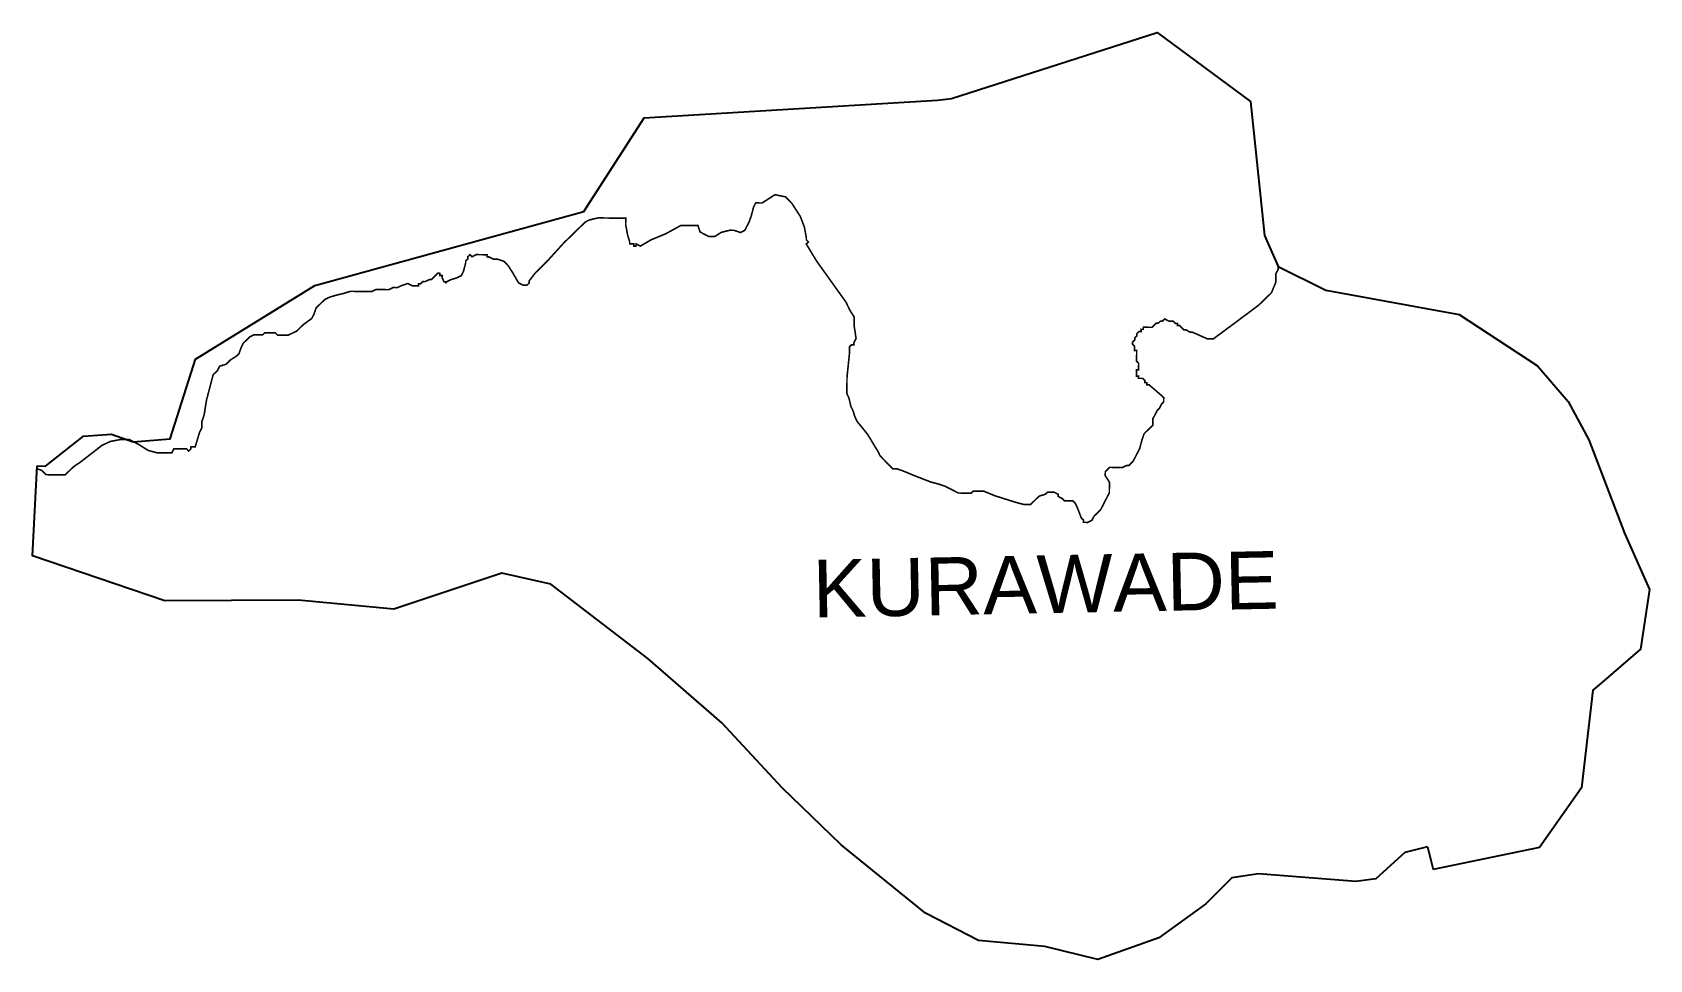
# Model space of a CAD drawing. Header units: metres. Extents: x 288816 to 291862, y 1992733 to 1994478.
import ezdxf

# ---------------------------------------------------------------- set-up
doc = ezdxf.new("R2010")
doc.units = ezdxf.units.M
for name, color, linetype in [('HAZARDS LINE', 1, 'Continuous'), ('village', 3, 'Continuous'), ('VILLAGE NAME', 250, 'Continuous')]:
    doc.layers.add(name, color=color, linetype=linetype)
doc.styles.get("Standard").update_dxf_attribs({"font": 'simplex.shx'})

msp = doc.modelspace()

# ---------------------------------------------------------------- linework, layer by layer
at = {"layer": 'HAZARDS LINE', "lineweight": 18}
msp.add_lwpolyline([(288824.5, 1993657.1, 3.01, 3.01, 0), (288833.5, 1993654, 3.01, 3.01, 0), (288841.4, 1993645.9, 3.01, 3.01, 0), (288877.5, 1993645.4, 3.01, 3.01, 0), (288893.7, 1993661.2, 3.01, 3.01, 0), (288905.8, 1993669.1, 3.01, 3.01, 0), (288946.3, 1993700.6, 3.01, 3.01, 0), (288962.4, 1993708.4, 3.01, 3.01, 0), (288982.5, 1993712.2, 3.01, 3.01, 0), (288998.5, 1993711.9, 3.01, 3.01, 0), (289014.5, 1993703.7, 3.01, 3.01, 0), (289034.3, 1993691.4, 3.01, 3.01, 0), (289050.3, 1993687.2, 3.01, 3.01, 0), (289078.4, 1993686.9, 3.01, 3.01, 0), (289082.5, 1993694.8, 3.01, 3.01, 0), (289106.5, 1993694.5, 3.01, 3.01, 0), (289110.5, 1993690.4, 3.01, 3.01, 0), (289114.5, 1993694.4, 3.01, 3.01, 0), (289114.6, 1993698.4, 3.01, 3.01, 0), (289122.6, 1993698.3, 3.01, 3.01, 0), (289131, 1993726.2, 3.01, 3.01, 0), (289135.1, 1993734.2, 3.01, 3.01, 0), (289135.2, 1993746.2, 3.01, 3.01, 0), (289139.4, 1993758.2, 3.01, 3.01, 0), (289143.8, 1993786.2, 3.01, 3.01, 0), (289152.2, 1993818.1, 3.01, 3.01, 0), (289156.4, 1993834.1, 3.01, 3.01, 0), (289164.5, 1993842, 3.01, 3.01, 0), (289168.6, 1993850, 3.01, 3.01, 0), (289180.7, 1993853.8, 3.01, 3.01, 0), (289188.8, 1993861.7, 3.01, 3.01, 0), (289201, 1993869.6, 3.01, 3.01, 0), (289205, 1993873.6, 3.01, 3.01, 0), (289209.2, 1993885.5, 3.01, 3.01, 0), (289213.3, 1993893.5, 3.01, 3.01, 0), (289221.4, 1993901.4, 3.01, 3.01, 0), (289225.5, 1993905.4, 3.01, 3.01, 0), (289233.5, 1993909.3, 3.01, 3.01, 0), (289249.6, 1993909, 3.01, 3.01, 0), (289253.6, 1993913, 3.01, 3.01, 0), (289273.6, 1993912.7, 3.01, 3.01, 0), (289277.6, 1993908.7, 3.01, 3.01, 0), (289297.6, 1993908.4, 3.01, 3.01, 0), (289313.8, 1993916.2, 3.01, 3.01, 0), (289325.9, 1993928.1, 3.01, 3.01, 0), (289342.1, 1993939.9, 3.01, 3.01, 0), (289346.2, 1993947.9, 3.01, 3.01, 0), (289350.4, 1993959.8, 3.01, 3.01, 0), (289366.6, 1993975.6, 3.01, 3.01, 0), (289374.7, 1993979.5, 3.01, 3.01, 0), (289386.8, 1993983.4, 3.01, 3.01, 0), (289402.8, 1993987.2, 3.01, 3.01, 0), (289414.9, 1993991, 3.01, 3.01, 0), (289455, 1993990.5, 3.01, 3.01, 0), (289463, 1993994.4, 3.01, 3.01, 0), (289487.1, 1993994.1, 3.01, 3.01, 0), (289495.1, 1993998, 3.01, 3.01, 0), (289503.2, 1993997.9, 3.01, 3.01, 0), (289511.2, 1994001.8, 3.01, 3.01, 0), (289523.3, 1994005.7, 3.01, 3.01, 0), (289531.2, 1994001.5, 3.01, 3.01, 0), (289543.3, 1994001.4, 3.01, 3.01, 0), (289543.3, 1994005.4, 3.01, 3.01, 0), (289547.3, 1994005.3, 3.01, 3.01, 0), (289551.4, 1994009.3, 3.01, 3.01, 0), (289555.4, 1994009.2, 3.01, 3.01, 0), (289563.5, 1994013.1, 3.01, 3.01, 0), (289567.5, 1994013.1, 3.01, 3.01, 0), (289575.6, 1994021, 3.01, 3.01, 0), (289579.6, 1994025, 3.01, 3.01, 0), (289583.6, 1994024.9, 3.01, 3.01, 0), (289583.6, 1994020.9, 3.01, 3.01, 0), (289587.6, 1994020.8, 3.01, 3.01, 0), (289587.5, 1994016.8, 3.01, 3.01, 0), (289591.4, 1994008.8, 3.01, 3.01, 0), (289595.5, 1994008.7, 3.01, 3.01, 0), (289603.5, 1994012.6, 3.01, 3.01, 0), (289615.6, 1994016.5, 3.01, 3.01, 0), (289623.7, 1994020.4, 3.01, 3.01, 0), (289627.8, 1994028.3, 3.01, 3.01, 0), (289632, 1994044.3, 3.01, 3.01, 0), (289632, 1994048.3, 3.01, 3.01, 0), (289636.1, 1994052.3, 3.01, 3.01, 0), (289636.1, 1994056.3, 3.01, 3.01, 0), (289640.2, 1994060.2, 3.01, 3.01, 0), (289644.2, 1994056.2, 3.01, 3.01, 0), (289652.2, 1994060.1, 3.01, 3.01, 0), (289672.3, 1994059.8, 3.01, 3.01, 0), (289672.2, 1994055.8, 3.01, 3.01, 0), (289676.2, 1994055.7, 3.01, 3.01, 0), (289684.2, 1994051.6, 3.01, 3.01, 0), (289692.2, 1994051.5, 3.01, 3.01, 0), (289704.1, 1994047.4, 3.01, 3.01, 0), (289712.1, 1994039.3, 3.01, 3.01, 0), (289719.9, 1994027.1, 3.01, 3.01, 0), (289731.7, 1994006.9, 3.01, 3.01, 0), (289739.6, 1994002.8, 3.01, 3.01, 0), (289747.6, 1994002.7, 3.01, 3.01, 0), (289751.7, 1994006.7, 3.01, 3.01, 0), (289751.7, 1994010.7, 3.01, 3.01, 0), (289764, 1994026.5, 3.01, 3.01, 0), (289784.3, 1994046.3, 3.01, 3.01, 0), (289816.8, 1994082, 3.01, 3.01, 0), (289857.4, 1994121.5, 3.01, 3.01, 0), (289865.4, 1994125.4, 3.01, 3.01, 0), (289881.5, 1994129.2, 3.01, 3.01, 0), (289933.6, 1994128.5, 3.01, 3.01, 0), (289933.4, 1994116.5, 3.01, 3.01, 0), (289937.2, 1994096.4, 3.01, 3.01, 0), (289941, 1994084.3, 3.01, 3.01, 0), (289941, 1994080.3, 3.01, 3.01, 0), (289949, 1994080.2, 3.01, 3.01, 0), (289948.9, 1994076.2, 3.01, 3.01, 0), (289952.9, 1994076.2, 3.01, 3.01, 0), (289953, 1994080.2, 3.01, 3.01, 0), (289961, 1994076.1, 3.01, 3.01, 0), (289981.1, 1994087.8, 3.01, 3.01, 0), (290009.3, 1994099.5, 3.01, 3.01, 0), (290037.6, 1994115.1, 3.01, 3.01, 0), (290069.7, 1994114.7, 3.01, 3.01, 0), (290073.5, 1994102.7, 3.01, 3.01, 0), (290089.4, 1994094.4, 3.01, 3.01, 0), (290101.4, 1994094.3, 3.01, 3.01, 0), (290113.6, 1994102.1, 3.01, 3.01, 0), (290129.6, 1994105.9, 3.01, 3.01, 0), (290137.7, 1994105.8, 3.01, 3.01, 0), (290149.6, 1994101.7, 3.01, 3.01, 0), (290157.7, 1994105.6, 3.01, 3.01, 0), (290165.9, 1994121.5, 3.01, 3.01, 0), (290170.1, 1994133.4, 3.01, 3.01, 0), (290174.3, 1994149.4, 3.01, 3.01, 0), (290178.4, 1994157.4, 3.01, 3.01, 0), (290190.4, 1994157.2, 3.01, 3.01, 0), (290202.5, 1994165.1, 3.01, 3.01, 0), (290214.7, 1994172.9, 3.01, 3.01, 0), (290234.6, 1994168.7, 3.01, 3.01, 0), (290246.5, 1994156.5, 3.01, 3.01, 0), (290262.2, 1994132.2, 3.01, 3.01, 0), (290270, 1994112.1, 3.01, 3.01, 0), (290273.7, 1994092, 3.01, 3.01, 0), (290273.7, 1994088, 3.01, 3.01, 0), (290277.6, 1994084, 3.01, 3.01, 0), (290273.6, 1994080, 3.01, 3.01, 0), (290293.2, 1994047.7, 3.01, 3.01, 0), (290348.3, 1993970.8, 3.01, 3.01, 0), (290356.1, 1993954.7, 3.01, 3.01, 0), (290363.9, 1993942.6, 3.01, 3.01, 0), (290363.7, 1993926.5, 3.01, 3.01, 0), (290367.4, 1993902.4, 3.01, 3.01, 0), (290363.3, 1993894.5, 3.01, 3.01, 0), (290363.2, 1993890.5, 3.01, 3.01, 0), (290359.2, 1993890.5, 3.01, 3.01, 0), (290355.2, 1993886.6, 3.01, 3.01, 0), (290355, 1993874.5, 3.01, 3.01, 0), (290350.4, 1993830.5, 3.01, 3.01, 0), (290350, 1993798.5, 3.01, 3.01, 0), (290353.9, 1993790.4, 3.01, 3.01, 0), (290357.7, 1993774.3, 3.01, 3.01, 0), (290361.6, 1993766.3, 3.01, 3.01, 0), (290365.5, 1993754.2, 3.01, 3.01, 0), (290369.4, 1993746.1, 3.01, 3.01, 0), (290389.1, 1993721.8, 3.01, 3.01, 0), (290408.7, 1993689.5, 3.01, 3.01, 0), (290412.6, 1993681.4, 3.01, 3.01, 0), (290420.5, 1993673.3, 3.01, 3.01, 0), (290428.4, 1993665.2, 3.01, 3.01, 0), (290432.4, 1993661.1, 3.01, 3.01, 0), (290436.3, 1993657.1, 3.01, 3.01, 0), (290444.3, 1993657, 3.01, 3.01, 0), (290456.3, 1993652.8, 3.01, 3.01, 0), (290476.2, 1993644.5, 3.01, 3.01, 0), (290508.1, 1993632.1, 3.01, 3.01, 0), (290524.1, 1993627.9, 3.01, 3.01, 0), (290536, 1993623.7, 3.01, 3.01, 0), (290559.9, 1993611.4, 3.01, 3.01, 0), (290584, 1993611.1, 3.01, 3.01, 0), (290588, 1993615, 3.01, 3.01, 0), (290608.1, 1993614.8, 3.01, 3.01, 0), (290628, 1993606.5, 3.01, 3.01, 0), (290667.9, 1993593.9, 3.01, 3.01, 0), (290683.9, 1993589.7, 3.01, 3.01, 0), (290695.9, 1993589.6, 3.01, 3.01, 0), (290712.1, 1993605.4, 3.01, 3.01, 0), (290724.2, 1993609.2, 3.01, 3.01, 0), (290728.2, 1993613.2, 3.01, 3.01, 0), (290740.3, 1993613, 3.01, 3.01, 0), (290748.2, 1993608.9, 3.01, 3.01, 0), (290748.2, 1993604.9, 3.01, 3.01, 0), (290756.1, 1993600.8, 3.01, 3.01, 0), (290760.1, 1993596.7, 3.01, 3.01, 0), (290776.1, 1993596.5, 3.01, 3.01, 0), (290780.1, 1993592.5, 3.01, 3.01, 0), (290784, 1993584.4, 3.01, 3.01, 0), (290791.7, 1993564.3, 3.01, 3.01, 0), (290795.7, 1993560.2, 3.01, 3.01, 0), (290795.6, 1993556.2, 3.01, 3.01, 0), (290803.6, 1993556.1, 3.01, 3.01, 0), (290811.7, 1993560, 3.01, 3.01, 0), (290815.8, 1993568, 3.01, 3.01, 0), (290828, 1993579.8, 3.01, 3.01, 0), (290844.4, 1993611.7, 3.01, 3.01, 0), (290844.7, 1993631.7, 3.01, 3.01, 0), (290836.8, 1993643.8, 3.01, 3.01, 0), (290836.9, 1993651.8, 3.01, 3.01, 0), (290841, 1993655.8, 3.01, 3.01, 0), (290845, 1993659.7, 3.01, 3.01, 0), (290869.1, 1993659.4, 3.01, 3.01, 0), (290877.2, 1993663.3, 3.01, 3.01, 0), (290881.2, 1993663.3, 3.01, 3.01, 0), (290885.2, 1993667.2, 3.01, 3.01, 0), (290889.3, 1993671.2, 3.01, 3.01, 0), (290901.6, 1993695.1, 3.01, 3.01, 0), (290905.8, 1993711, 3.01, 3.01, 0), (290910, 1993723, 3.01, 3.01, 0), (290914, 1993727, 3.01, 3.01, 0), (290922.2, 1993734.9, 3.01, 3.01, 0), (290926.2, 1993738.8, 3.01, 3.01, 0), (290926.4, 1993750.9, 3.01, 3.01, 0), (290930.5, 1993758.8, 3.01, 3.01, 0), (290934.6, 1993766.8, 3.01, 3.01, 0), (290938.7, 1993770.7, 3.01, 3.01, 0), (290942.8, 1993778.7, 3.01, 3.01, 0), (290946.8, 1993782.6, 3.01, 3.01, 0), (290946.9, 1993790.7, 3.01, 3.01, 0), (290943, 1993794.7, 3.01, 3.01, 0), (290919.2, 1993815.1, 3.01, 3.01, 0), (290915.2, 1993815.1, 3.01, 3.01, 0), (290915.3, 1993819.1, 3.01, 3.01, 0), (290911.2, 1993819.2, 3.01, 3.01, 0), (290911.3, 1993823.2, 3.01, 3.01, 0), (290907.3, 1993827.2, 3.01, 3.01, 0), (290899.3, 1993827.3, 3.01, 3.01, 0), (290899.4, 1993831.4, 3.01, 3.01, 0), (290895.4, 1993831.4, 3.01, 3.01, 0), (290895.5, 1993843.4, 3.01, 3.01, 0), (290899.5, 1993843.4, 3.01, 3.01, 0), (290899.7, 1993855.4, 3.01, 3.01, 0), (290895.7, 1993859.5, 3.01, 3.01, 0), (290896, 1993879.5, 3.01, 3.01, 0), (290892, 1993879.5, 3.01, 3.01, 0), (290892.1, 1993887.6, 3.01, 3.01, 0), (290888.2, 1993891.6, 3.01, 3.01, 0), (290888.2, 1993895.6, 3.01, 3.01, 0), (290892.3, 1993899.6, 3.01, 3.01, 0), (290892.3, 1993903.6, 3.01, 3.01, 0), (290896.4, 1993907.5, 3.01, 3.01, 0), (290896.4, 1993911.5, 3.01, 3.01, 0), (290900.5, 1993915.5, 3.01, 3.01, 0), (290904.5, 1993915.4, 3.01, 3.01, 0), (290904.5, 1993919.5, 3.01, 3.01, 0), (290908.5, 1993919.4, 3.01, 3.01, 0), (290908.6, 1993923.4, 3.01, 3.01, 0), (290924.6, 1993923.2, 3.01, 3.01, 0), (290928.7, 1993927.2, 3.01, 3.01, 0), (290932.7, 1993931.1, 3.01, 3.01, 0), (290936.7, 1993931.1, 3.01, 3.01, 0), (290940.8, 1993935, 3.01, 3.01, 0), (290944.8, 1993935, 3.01, 3.01, 0), (290948.9, 1993938.9, 3.01, 3.01, 0), (290956.8, 1993934.8, 3.01, 3.01, 0), (290964.8, 1993934.7, 3.01, 3.01, 0), (290968.8, 1993930.6, 3.01, 3.01, 0), (290972.8, 1993930.6, 3.01, 3.01, 0), (290972.8, 1993926.6, 3.01, 3.01, 0), (290976.8, 1993926.5, 3.01, 3.01, 0), (290984.7, 1993918.4, 3.01, 3.01, 0), (290988.7, 1993918.4, 3.01, 3.01, 0), (290996.6, 1993914.2, 3.01, 3.01, 0), (291000.6, 1993914.2, 3.01, 3.01, 0), (291028.5, 1993901.8, 3.01, 3.01, 0), (291040.5, 1993901.6, 3.01, 3.01, 0), (291056.7, 1993913.5, 3.01, 3.01, 0), (291125.5, 1993964.7, 3.01, 3.01, 0), (291149.9, 1993988.4, 3.01, 3.01, 0), (291158.1, 1994008.3, 3.01, 3.01, 0), (291158.3, 1994024.3, 3.01, 3.01, 0), (291162.5, 1994032.3, 3.01, 3.01, 0), (291162.5, 1994037.5, 3.01, 3.01, 0)], format="xyseb", dxfattribs=at)
at = {"layer": 'HAZARDS LINE', "lineweight": 18, "const_width": 3.01}
msp.add_lwpolyline([(289595.4, 1994004.7), (289595.5, 1994008.7)], close=True, dxfattribs=at)
at = {"layer": 'village', "color": 3, "flags": 128}
msp.add_lwpolyline([(291443.9, 1992945.2), (291454.3, 1992903)], dxfattribs=at)
at = {"layer": 'village', "color": 3, "true_color": 0x00ff00}
for points in [[(288824.8, 1993662.3, 0), (288840.6, 1993662.1, 0), (288911.9, 1993718.1, 0), (288964.9, 1993722.1, 0), (289005.9, 1993708, 0), (289075.6, 1993713.6, 0), (289123, 1993863.3, 0), (289348.2, 1994001.9, 0), (289854.3, 1994141.5, 0), (289968.3, 1994317.8, 0), (289968.3, 1994317.8, 0), (290520.8, 1994350.7, 0), (290546.9, 1994354.2, 0), (290934.4, 1994478.4, 0), (291110.5, 1994348.4, 0), (291136.9, 1994096, 0), (291162.2, 1994037.6, 0), (291252.1, 1993992.9, 0), (291503.3, 1993947.5, 0), (291651.1, 1993850.8, 0), (291708.7, 1993783.6, 0), (291747.9, 1993711.7, 0), (291814.6, 1993535.8, 0), (291862.2, 1993429.8, 0), (291844.8, 1993317.5, 0), (291771.1, 1993253.8, 0), (291755.3, 1993240.2, 0), (291734, 1993056.5, 0), (291654.6, 1992944.2, 0), (291454.3, 1992903, 0)], [(291443.9, 1992945.2, 0), (291401.1, 1992934.5, 0), (291346.6, 1992885.2, 0), (291309, 1992879.9, 0), (291125.7, 1992894.8, 0), (291075.5, 1992887.1, 0), (291026, 1992838.1, 0), (290937.4, 1992774.4, 0), (290822.5, 1992733.2, 0), (290723, 1992758, 0), (290598.2, 1992769, 0), (290498.3, 1992820.3, 0), (290339.5, 1992949.4, 0), (290228.2, 1993056.2, 0), (290114.6, 1993178.6, 0), (289975.4, 1993299.7, 0), (289792.4, 1993440.1, 0), (289700.2, 1993460.6, 0), (289496.4, 1993392.9, 0), (289316.4, 1993409.4, 0), (289065.5, 1993408.3, 0), (288815.8, 1993493.3, 0), (288824.8, 1993662.3, 0)]]:
    msp.add_polyline3d(points, dxfattribs=at)

# ---------------------------------------------------------------- texts
at = {"layer": 'VILLAGE NAME', "insert": (290284.6, 1993485.6), "char_height": 108.748, "attachment_point": 1, "rotation": 1.1028}
msp.add_mtext_dynamic_manual_height_columns('{\\fArial|b0|i0|c0|p34;KURAWADE}', width=1571.314, gutter_width=543.7, heights=[0], dxfattribs=at)

doc.saveas('drawing.dxf')
